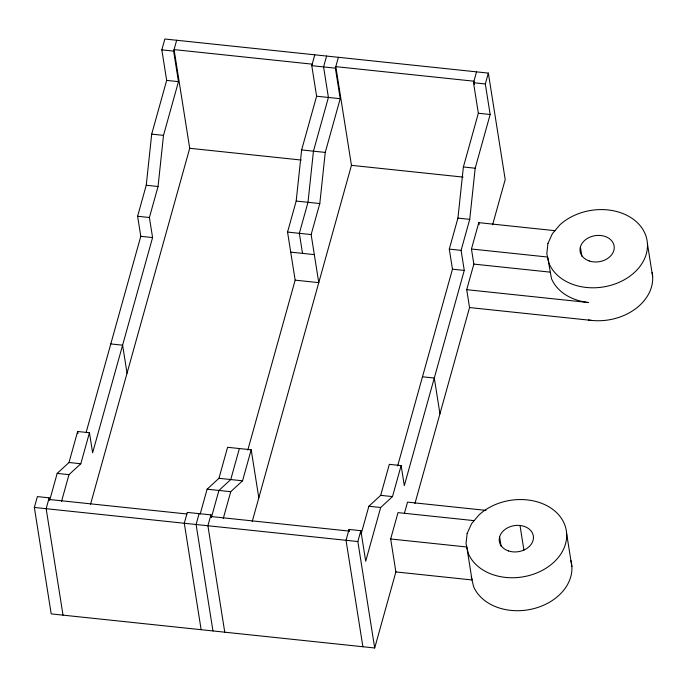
<?xml version="1.0" encoding="UTF-8"?>
<svg xmlns="http://www.w3.org/2000/svg" width="687" height="687" viewBox="0 0 687 687"><rect width="100%" height="100%" fill="white"/><g stroke="black" fill="none" stroke-linecap="round" stroke-linejoin="round"><path stroke-width="1.03" d="M86.244 432.071L140.783 236.319L137.606 216.268L146.245 185.258L151.698 134.128L166.666 80.396L161.831 49.868L164.854 39.013L488.345 73.105L505.203 179.547L492.605 224.769M49.696 500.265L57.176 473.395L69.001 462.506L77.64 431.496L89.447 432.741L92.625 452.793L152.583 237.565L149.405 217.513L158.053 186.503L163.506 135.373L178.474 81.641L173.631 51.113L176.662 40.258M247.818 450.062L295.161 280.15L287.544 232.069L296.183 201.059L301.636 149.929L316.604 96.206L311.769 65.669L314.792 54.814M295.161 280.15L318.768 282.64L311.151 234.559L319.798 203.55L325.252 152.42L340.22 98.688L335.376 68.159L338.408 57.304M397.644 465.949L452.467 269.175L449.289 249.123L457.928 218.105L463.382 166.975L478.35 113.252L473.515 82.723L476.538 71.869M361.087 534.151L368.859 506.25L380.684 495.353L389.331 464.343L401.131 465.588L404.308 485.64L464.266 270.42L461.097 250.369L469.736 219.351L475.189 168.221L490.157 114.497L485.323 83.96L488.345 73.105M63.015 615.131L46.158 508.698L49.181 497.843L37.373 496.598L34.35 507.453L51.207 613.895L374.698 647.987L395.884 571.928L390.671 538.977L398.013 512.614L474.15 520.643M201.145 629.696L184.288 523.254L187.311 512.399L210.926 514.889L211.261 516.993M224.761 632.186L207.903 525.744L210.926 514.889M362.891 646.742L346.033 540.3L349.056 529.445L360.864 530.69L365.699 561.227L380.667 507.495L392.492 496.598L401.131 465.588M61.504 501.51L68.983 474.64L80.808 463.751L89.447 432.741M90.538 504.232L189.706 148.289L174.077 49.601L312.207 64.157M199.118 513.644L196.096 524.499L212.953 630.941M326.6 56.059L323.577 66.914L328.412 97.442L313.444 151.174L307.991 202.304L299.352 233.314L302.52 253.374M200.209 513.996L207.113 489.204L218.947 478.307L227.586 447.297L251.193 449.787L258.81 497.86M211.441 517.311L218.921 490.449L230.746 479.552L239.385 448.542M223.249 518.556L230.729 491.694L242.554 480.797L251.193 449.787M252.215 521.527L351.452 165.335L335.814 66.648L473.953 81.203L474.451 84.355M374.698 647.987L357.841 541.545L360.864 530.69M414.957 503.485L469.539 307.553L466.713 289.682L473.841 264.1L471.445 249.012L478.796 222.648L554.924 230.677M404.394 513.369L407.528 502.12L486.035 510.389M161.831 49.868L173.631 51.113M311.769 65.669L335.376 68.159M473.515 82.723L485.323 83.96M166.666 80.396L178.474 81.641M316.604 96.206L340.22 98.688M478.35 113.252L490.157 114.497M151.698 134.128L163.506 135.373M301.636 149.929L325.252 152.42M463.382 166.975L475.189 168.221M189.706 148.289L301.275 160.045M351.452 165.335L463.021 177.1M146.245 185.258L158.053 186.503M296.183 201.059L319.798 203.55M457.928 218.105L469.736 219.351M471.445 249.012L547.582 257.032L551.506 278.673A50.623 38.781 -9 0 0 588.707 302.546L466.713 289.682M137.606 216.268L149.405 217.513M287.544 232.069L311.151 234.559M449.289 249.123L461.097 250.369M473.841 264.1L549.978 272.121M140.783 236.319L152.583 237.565M290.721 252.129L314.328 254.619M452.467 269.175L464.266 270.42M469.539 307.553L591.541 320.408M110.796 343.938L122.604 345.183L127.043 373.204M422.488 376.785L434.287 378.03L439.946 413.772M69.001 462.506L80.808 463.751M218.947 478.307L242.554 480.797M380.684 495.353L392.492 496.598M57.176 473.395L68.983 474.64M207.113 489.204L230.729 491.694M368.859 506.25L380.667 507.495M48.751 499.432L186.89 513.988M210.497 516.478L348.635 531.034M390.671 538.977L466.799 546.998L472.021 579.957L395.884 571.928M34.35 507.453L357.841 541.545M471.248 576.633L473.558 586.5A50.623 38.781 -9 0 0 534.271 608.502A50.623 38.781 -9 0 0 570.888 560.575M647.429 243.662L652.65 276.621M580.395 246.925L581.863 256.199M566.646 533.627L571.867 566.586M478.796 222.648L479.122 224.709M520.007 525.469L523.923 550.193M499.612 536.891L501.081 546.156M349.056 529.445L349.391 531.558M77.64 431.496L77.974 433.6M49.181 497.843L49.516 499.947M652.135 272.602A50.623 38.781 -9 0 1 588.355 319.987M467.143 533.464L466.026 543.675L468.336 553.542A50.623 38.781 -9 0 0 539.681 571.678A50.623 38.781 -9 0 0 556.23 512.287A50.623 38.781 -9 0 0 479.14 514.778L471.617 523.614L467.143 533.464M547.925 243.507L546.809 253.718L549.119 263.585A50.623 38.781 -9 0 0 620.464 281.722A50.623 38.781 -9 0 0 637.012 222.33A50.623 38.781 -9 0 0 559.914 224.821L552.4 233.649L547.925 243.507M589.24 260.966A17.209 13.182 -9 0 0 614.221 246.985A17.209 13.182 -9 0 0 587.892 238.123A17.209 13.182 -9 0 0 589.24 260.966M508.466 550.931A17.209 13.182 -9 0 0 533.447 536.942A17.209 13.182 -9 0 0 507.109 528.088A17.209 13.182 -9 0 0 508.466 550.931"/></g></svg>
